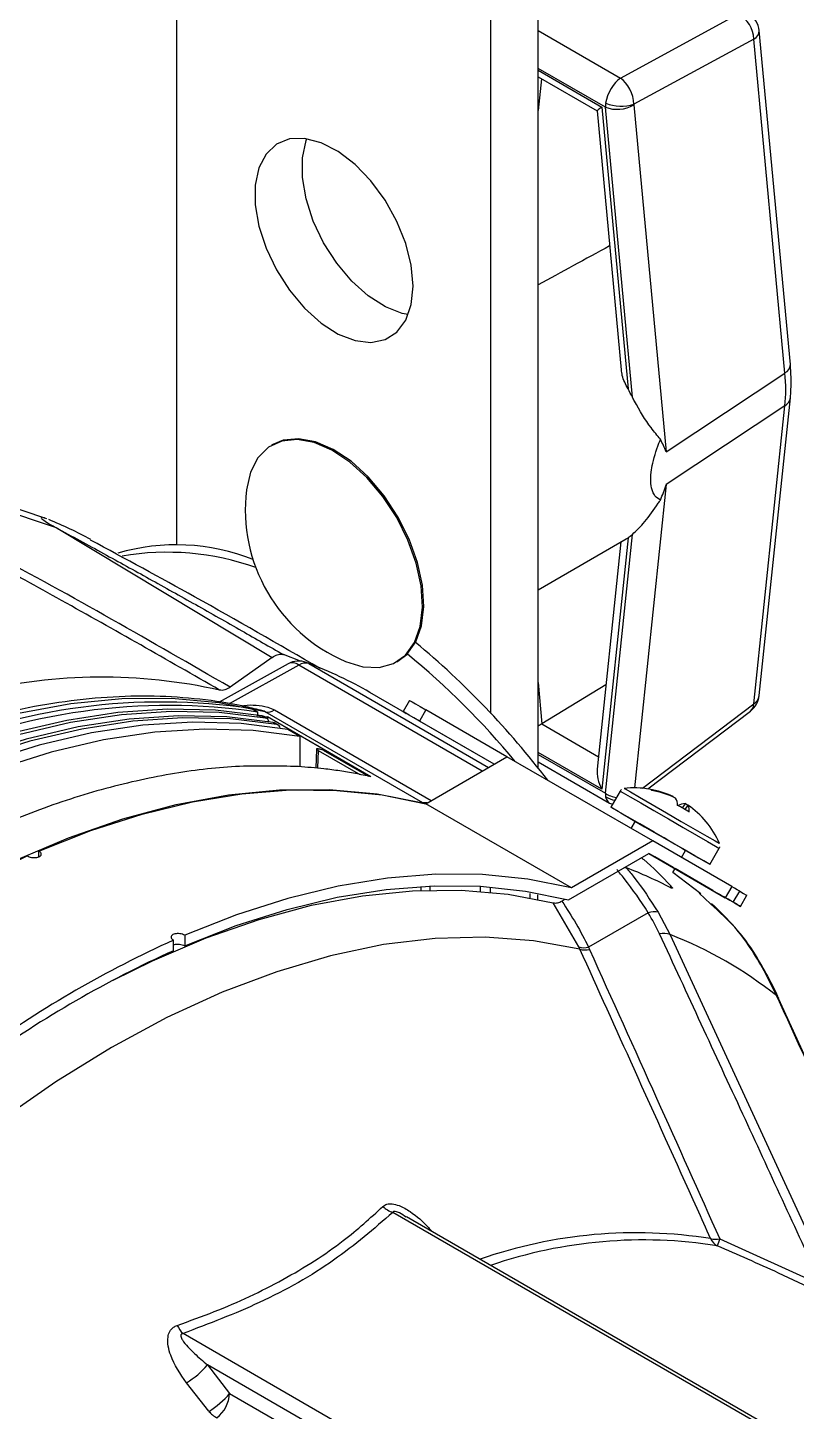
# Model space of a CAD drawing. Extents: x 16.5 to 113.1, y 4.4 to 84.5.
# Drawn here: x 27.273 to 29.437, y 67.534 to 71.426 of the extents above; entities that cross this region are included whole.
import ezdxf

# ---------------------------------------------------------------- set-up
doc = ezdxf.new("R2010")
doc.units = 0
doc.header["$MEASUREMENT"] = 0
doc.layers.add('OBJECT', color=7, linetype='CONTINUOUS')

msp = doc.modelspace()

# ---------------------------------------------------------------- linework, layer by layer
at = {"layer": 'OBJECT'}
for p, q in [((28.7099, 69.3433), (28.7099, 75.0833)), ((28.577, 69.4971), (28.577, 75.0066)), ((27.6931, 69.9713), (27.6931, 74.3576)), ((28.9415, 71.2843), (29.2737, 71.465)), ((28.7099, 71.418), (28.9415, 71.2843)), ((29.3167, 71.3942), (28.9793, 71.2106)), ((29.4044, 70.4546), (29.3167, 71.3942)), ((29.4198, 70.4782), (29.3321, 71.4178)), ((28.8992, 71.2024), (28.7099, 71.3117)), ((28.7099, 71.3061), (28.889, 71.2027)), ((28.7099, 71.2875), (28.8758, 71.1917)), ((28.7192, 71.2821), (28.7099, 71.1933)), ((28.889, 71.2027), (28.963, 70.4099)), ((28.9753, 70.3865), (28.8992, 71.2024)), ((28.9793, 71.2092), (29.0705, 70.2327)), ((28.8758, 71.1918), (28.9438, 70.4633)), ((29.0705, 70.2327), (29.4044, 70.4546)), ((29.332, 69.5469), (29.4197, 70.3852)), ((29.4044, 70.3624), (29.0705, 70.1405)), ((29.3167, 69.5241), (29.4044, 70.3624)), ((27.9635, 70.2534), (27.9599, 70.2514)), ((27.3275, 70.0445), (27.1363, 70.1088)), ((29.0705, 70.1405), (28.9812, 69.2875)), ((27.139, 70.0914), (27.3532, 70.0197)), ((27.3532, 70.0197), (27.9617, 69.6547)), ((28.963, 69.9913), (28.889, 69.2839)), ((28.8992, 69.2724), (28.9753, 70.0005)), ((28.9576, 69.9881), (28.963, 69.9913)), ((28.7099, 69.8449), (28.9577, 69.9879)), ((28.943, 69.9795), (28.8762, 69.3403)), ((27.9617, 69.6547), (27.8432, 69.5706)), ((28.0408, 69.6442), (27.9932, 69.6623)), ((28.0644, 69.6375), (28.0584, 69.6404)), ((28.3119, 69.6417), (28.3154, 69.6437)), ((28.0066, 69.6363), (27.8123, 69.5282)), ((28.0364, 69.633), (27.8407, 69.5236)), ((28.5528, 69.3349), (28.0364, 69.633)), ((28.0644, 69.6375), (28.5707, 69.3452)), ((28.7099, 69.5837), (28.7207, 69.4676)), ((28.9009, 69.577), (28.7207, 69.4676)), ((28.5861, 69.3542), (28.2367, 69.5559)), ((28.348, 69.5332), (28.33, 69.502)), ((29.0035, 69.2864), (29.3167, 69.5241)), ((27.9039, 69.5104), (27.9209, 69.5006)), ((27.9186, 69.491), (27.9482, 69.4869)), ((27.9209, 69.492), (27.9209, 69.5006)), ((27.9429, 69.484), (27.9324, 69.4901)), ((27.9464, 69.4828), (27.9359, 69.4888)), ((28.3859, 69.2452), (27.9422, 69.5014)), ((28.2394, 69.3188), (27.9482, 69.4869)), ((27.9482, 69.4869), (27.9482, 69.4806)), ((27.9677, 69.5066), (28.409, 69.2519)), ((28.3937, 69.5068), (28.3757, 69.4756)), ((28.6222, 69.375), (28.3937, 69.5068)), ((29.019, 69.2846), (29.3076, 69.5036)), ((27.9747, 69.4657), (27.9642, 69.4717)), ((27.9781, 69.4644), (27.9676, 69.4705)), ((28.0395, 69.4321), (28.0056, 69.4517)), ((28.5861, 69.3542), (28.3757, 69.4756)), ((28.72, 69.4672), (28.8798, 69.375)), ((28.0395, 69.4321), (28.0395, 69.3473)), ((28.0864, 69.3968), (28.084, 69.343)), ((28.0909, 69.393), (28.0886, 69.3426)), ((28.0909, 69.393), (28.2037, 69.3281)), ((28.1049, 69.3939), (28.233, 69.3201)), ((28.3936, 69.243), (28.6222, 69.375)), ((29.0323, 69.1382), (28.6222, 69.375)), ((28.889, 69.2839), (28.7099, 69.3873)), ((28.7099, 69.3817), (28.8992, 69.2724)), ((28.7099, 69.3606), (28.9107, 69.2446)), ((28.9406, 69.2785), (28.9145, 69.2332)), ((29.0898, 69.2629), (29.0895, 69.2622)), ((28.3973, 69.2452), (28.3859, 69.2452)), ((28.3859, 69.2449), (28.3859, 69.2452)), ((28.8037, 69.0063), (28.3936, 69.243)), ((28.9109, 69.2449), (28.9193, 69.2415)), ((29.1163, 69.2309), (29.1244, 69.243)), ((29.1314, 69.2389), (29.1228, 69.2271)), ((29.131, 69.2383), (29.1244, 69.243)), ((28.9829, 69.1937), (28.9712, 69.1735)), ((29.0323, 69.1382), (28.8037, 69.0063)), ((29.2547, 69.0098), (29.0323, 69.1382)), ((27.3052, 69.0937), (27.3052, 69.1098)), ((28.7955, 68.9721), (29.0217, 69.1027)), ((29.0217, 69.1027), (29.2367, 68.9786)), ((29.1132, 69.0915), (29.1249, 69.1117)), ((29.1933, 69.0722), (29.2195, 69.1175)), ((28.9581, 69.0626), (28.9529, 69.063)), ((29.0888, 69.0491), (29.0952, 69.0603)), ((29.2012, 68.9991), (29.0952, 69.0603)), ((29.1675, 68.9896), (29.089, 69.0495)), ((28.3804, 68.9993), (28.3806, 69.0104)), ((28.4057, 69.0001), (28.406, 69.0116)), ((28.5476, 68.9964), (28.5479, 69.0105)), ((28.5756, 68.994), (28.5759, 69.0086)), ((28.6874, 68.9757), (28.6874, 68.9899)), ((28.7083, 68.9864), (28.7083, 68.9718)), ((29.0837, 69.0061), (29.0834, 69.0117)), ((29.1947, 68.961), (29.1632, 68.9916)), ((29.2012, 68.9991), (29.2012, 68.9991)), ((29.2334, 68.9805), (29.233, 68.9807)), ((29.2547, 69.0098), (29.2367, 68.9786)), ((29.2592, 68.9656), (29.2772, 68.9968)), ((29.2791, 68.9541), (29.2971, 68.9853)), ((28.8247, 68.84), (28.752, 68.9639)), ((28.785, 68.9738), (28.7769, 68.9692)), ((29.0476, 68.9377), (29.0814, 68.8745)), ((29.02, 68.9363), (28.8516, 68.8391)), ((27.7154, 68.873), (27.7154, 68.8434)), ((29.0814, 68.8745), (29.5498, 67.8593)), ((27.6835, 68.8295), (27.6835, 68.8591)), ((28.8275, 68.8338), (28.8247, 68.84)), ((29.3816, 68.7019), (29.3511, 68.7645)), ((29.7461, 67.9068), (29.3868, 68.6954)), ((31.4296, 66.2868), (28.3007, 68.0931)), ((31.4448, 66.2882), (28.3394, 68.0809)), ((29.2213, 68.0184), (29.5084, 67.8882)), ((30.8394, 65.9461), (27.7106, 67.7524)), ((30.819, 65.9096), (27.7793, 67.6643)), ((27.7793, 67.6643), (27.8418, 67.5839)), ((27.7831, 67.5336), (27.7205, 67.6138)), ((27.8418, 67.5839), (30.8212, 65.8639))]:
    msp.add_line(p, q, dxfattribs=at)
at = {"layer": 'OBJECT', "flags": 128}
for points in [[(28.3578, 70.6993), (28.3526, 70.7576), (28.3372, 70.8192), (28.3124, 70.8812), (28.2792, 70.9407), (28.2394, 70.9949), (28.1946, 71.0413), (28.1471, 71.0778), (28.099, 71.1025), (28.0526, 71.1144), (28.01, 71.113), (27.9733, 71.0981), (27.9442, 71.0707), (27.924, 71.0319), (27.9136, 70.9835), (27.9136, 70.9279), (27.924, 70.8676), (27.9442, 70.8055), (27.9733, 70.7444), (28.01, 70.6872), (28.0526, 70.6366), (28.099, 70.5949), (28.1471, 70.5641), (28.1946, 70.5457), (28.2394, 70.5404), (28.2792, 70.5486), (28.3124, 70.5699), (28.3372, 70.6032), (28.3526, 70.647), (28.3578, 70.6993)], [(28.3443, 70.6189), (28.3276, 70.6224), (28.28, 70.6409), (28.2319, 70.6716), (28.1855, 70.7133), (28.143, 70.7639), (28.1063, 70.8211), (28.0771, 70.8822), (28.0569, 70.9444), (28.0465, 71.0047), (28.0465, 71.0603), (28.0569, 71.1086), (28.0587, 71.1136)], [(28.3119, 70.0482), (28.2729, 70.1075), (28.2282, 70.1602), (28.1798, 70.2041), (28.1296, 70.2375), (28.0797, 70.259), (28.032, 70.2677), (27.9886, 70.2633), (27.9512, 70.2459), (27.9214, 70.2162), (27.9004, 70.1755), (27.889, 70.1257)], [(28.3155, 70.0502), (28.2764, 70.1095), (28.2318, 70.1622), (28.1834, 70.2062), (28.1331, 70.2396), (28.0832, 70.2611), (28.0355, 70.2698), (27.9921, 70.2653), (27.9635, 70.2534)], [(28.1676, 69.6432), (28.2164, 69.6281), (28.2622, 69.626), (28.3028, 69.637), (28.3365, 69.6606), (28.3621, 69.696), (28.3784, 69.7416), (28.3847, 69.7956), (28.3809, 69.8558), (28.3671, 69.9197), (28.3437, 69.9847), (28.3119, 70.0482)], [(28.3154, 69.6437), (28.3401, 69.6627), (28.3656, 69.698), (28.3819, 69.7437), (28.3883, 69.7977), (28.3845, 69.8579), (28.3706, 69.9218), (28.3473, 69.9868), (28.3155, 70.0502)], [(27.9422, 69.5014), (27.8128, 69.5267), (27.6781, 69.5388), (27.5385, 69.5378), (27.3947, 69.5237), (27.2474, 69.4964), (27.0971, 69.4562), (27.0114, 69.428)], [(28.348, 69.5332), (28.3496, 69.5323), (28.3552, 69.5291), (28.3647, 69.5236), (28.3777, 69.5161), (28.3937, 69.5068)], [(27.9324, 69.4901), (27.8018, 69.5058), (27.6665, 69.5089), (27.527, 69.4994), (27.3838, 69.4774), (27.2375, 69.4429), (27.0888, 69.3962), (26.9382, 69.3373), (26.7864, 69.2665), (26.6339, 69.1841), (26.4815, 69.0905), (26.3297, 68.986), (26.1791, 68.871), (26.0303, 68.7461), (25.8841, 68.6117), (25.7409, 68.4683), (25.6013, 68.3167), (25.466, 68.1573), (25.3355, 67.9909)], [(27.9429, 69.484), (27.8124, 69.4997), (27.6771, 69.5028), (27.5375, 69.4933), (27.3943, 69.4713), (27.248, 69.4369), (27.0993, 69.3901), (26.9487, 69.3312), (26.7969, 69.2604), (26.6445, 69.178), (26.492, 69.0844), (26.3402, 68.9799), (26.1896, 68.8649), (26.0409, 68.74), (25.8946, 68.6056), (25.7514, 68.4623), (25.6119, 68.3106), (25.4765, 68.1512), (25.346, 67.9848)], [(27.9642, 69.4717), (27.8336, 69.4874), (27.6983, 69.4906), (27.5587, 69.4811), (27.4155, 69.4591), (27.2693, 69.4246), (27.1205, 69.3778), (26.97, 69.3189), (26.8181, 69.2481), (26.6657, 69.1658), (26.5132, 69.0721), (26.3614, 68.9676), (26.2108, 68.8527), (26.0621, 68.7277), (25.9158, 68.5933), (25.7726, 68.45), (25.6331, 68.2984), (25.4978, 68.139), (25.3672, 67.9726)], [(27.9747, 69.4657), (27.8441, 69.4813), (27.7088, 69.4845), (27.5693, 69.475), (27.4261, 69.453), (27.2798, 69.4185), (27.1311, 69.3718), (26.9805, 69.3129), (26.8287, 69.2421), (26.6762, 69.1597), (26.5238, 69.0661), (26.3719, 68.9615), (26.2214, 68.8466), (26.0726, 68.7217), (25.9264, 68.5872), (25.7832, 68.4439), (25.6436, 68.2923), (25.5083, 68.1329), (25.3777, 67.9665)], [(27.9324, 69.4901), (27.9345, 69.4895), (27.9359, 69.4888)], [(28.3757, 69.4756), (28.3597, 69.4849), (28.3467, 69.4924), (28.3372, 69.4979), (28.3316, 69.5012), (28.33, 69.502), (28.3327, 69.5005), (28.339, 69.4968)], [(28.0056, 69.4517), (27.8743, 69.4684), (27.7381, 69.4724), (27.5976, 69.4635), (27.4534, 69.4419), (27.306, 69.4076), (27.1561, 69.3608), (27.0042, 69.3017), (26.8512, 69.2305), (26.6974, 69.1474), (26.5437, 69.053), (26.3906, 68.9474), (26.2388, 68.8313), (26.0889, 68.705), (25.9415, 68.5692), (25.7973, 68.4242), (25.6568, 68.2709), (25.5206, 68.1097), (25.3893, 67.9414)], [(28.0395, 69.4321), (27.9082, 69.4488), (27.772, 69.4528), (27.6315, 69.4439), (27.4873, 69.4223), (27.3399, 69.3881), (27.19, 69.3412), (27.0382, 69.2821), (26.8851, 69.2109), (26.7314, 69.1278), (26.5776, 69.0334), (26.4246, 68.9279), (26.2727, 68.8117), (26.1228, 68.6854), (25.9754, 68.5496), (25.8312, 68.4046), (25.6907, 68.2513), (25.5545, 68.0901), (25.4232, 67.9218)], [(27.9642, 69.4717), (27.9663, 69.4712), (27.9676, 69.4705)], [(25.6155, 67.6459), (25.7449, 67.8205), (25.8796, 67.9883), (26.0192, 68.1484), (26.163, 68.3002), (26.3103, 68.4431), (26.4607, 68.5765), (26.6133, 68.6997), (26.7676, 68.8123), (26.9229, 68.9137), (27.0786, 69.0035), (27.2339, 69.0814), (27.3882, 69.147), (27.5408, 69.2001), (27.6911, 69.2403), (27.8385, 69.2675), (27.9823, 69.2817), (28.1218, 69.2826), (28.2566, 69.2705), (28.3859, 69.2452)], [(27.3052, 69.1098), (27.4511, 69.1673), (27.5953, 69.2134), (27.7372, 69.2478), (27.8762, 69.2706), (28.0119, 69.2815), (28.1437, 69.2805), (28.2711, 69.2677), (28.3936, 69.243)], [(28.9406, 69.2785), (28.9408, 69.2784), (28.9491, 69.2737), (28.969, 69.2622), (28.9988, 69.245), (29.0358, 69.2236), (29.0767, 69.2), (29.1179, 69.1762), (29.1558, 69.1543), (29.1869, 69.1363), (29.2086, 69.1238), (29.2188, 69.1179), (29.2195, 69.1175)], [(28.952, 69.2859), (28.9547, 69.2844), (28.9694, 69.2759), (28.9955, 69.2609), (29.0304, 69.2407), (29.0709, 69.2173), (29.1128, 69.1931), (29.1521, 69.1704), (29.185, 69.1515), (29.2081, 69.1381), (29.2194, 69.1316), (29.2202, 69.1311)], [(29.0434, 69.1588), (29.0365, 69.1628), (28.9965, 69.1859), (28.9616, 69.206), (28.9349, 69.2214), (28.9188, 69.2307), (28.9147, 69.2331), (28.9229, 69.2283), (28.9428, 69.2169), (28.9726, 69.1997), (29.0096, 69.1783), (29.0505, 69.1547), (29.0918, 69.1309), (29.1296, 69.109), (29.1608, 69.091), (29.1824, 69.0785), (29.1927, 69.0726), (29.1906, 69.0738), (29.1906, 69.0738)], [(28.9829, 69.1937), (28.9843, 69.1929), (28.995, 69.1867), (29.0147, 69.1754), (29.0403, 69.1606), (29.068, 69.1446), (29.0936, 69.1298), (29.1131, 69.1185), (29.1236, 69.1125), (29.1249, 69.1117)], [(29.1906, 69.0738), (29.1763, 69.082), (29.1512, 69.0965), (29.1174, 69.116), (29.078, 69.1388), (29.0645, 69.1466)], [(29.0952, 69.0603), (29.104, 69.0552), (29.1032, 69.0557), (29.0903, 69.0631), (29.0674, 69.0763), (29.0379, 69.0934), (29.0217, 69.1027)], [(28.8037, 69.0063), (28.6812, 69.0309), (28.5538, 69.0437), (28.4221, 69.0447), (28.2864, 69.0338), (28.1473, 69.0111), (28.0054, 68.9766), (27.8613, 68.9305), (27.7154, 68.873)], [(27.5136, 68.7467), (27.6247, 68.8013), (27.7756, 68.8655), (27.9249, 68.9175), (28.0719, 68.9571), (28.2161, 68.984), (28.3568, 68.9982), (28.4934, 68.9995), (28.6253, 68.9881), (28.752, 68.9639)], [(27.7154, 68.8434), (27.8603, 68.9003), (28.0034, 68.9457), (28.1443, 68.9796), (28.2824, 69.0017), (28.417, 69.012), (28.5477, 69.0105), (28.6741, 68.9972), (28.7955, 68.9721)], [(29.2012, 68.9991), (29.1981, 69.0009), (29.1979, 69.001), (29.2006, 68.9994), (29.2058, 68.9964), (29.2128, 68.9924), (29.2204, 68.988), (29.2275, 68.9839), (29.233, 68.9807)], [(29.2592, 68.9656), (29.2523, 68.9696), (29.2447, 68.974), (29.2376, 68.9781), (29.2321, 68.9813), (29.229, 68.9831), (29.2288, 68.9832), (29.2315, 68.9816), (29.2367, 68.9786)], [(29.2334, 68.9805), (29.2494, 68.9713), (29.2624, 68.9637), (29.2719, 68.9583), (29.2776, 68.955), (29.2791, 68.9541), (29.2764, 68.9557), (29.2697, 68.9595), (29.2592, 68.9656)], [(29.2772, 68.9968), (29.2703, 69.0008), (29.2627, 69.0052), (29.2556, 69.0093), (29.2547, 69.0098)], [(29.2772, 68.9968), (29.2877, 68.9907), (29.2944, 68.9868), (29.2971, 68.9853), (29.2971, 68.9853)], [(28.8275, 68.8338), (28.6971, 68.8576), (28.5611, 68.8676), (28.4201, 68.8639), (28.2749, 68.8464), (28.1261, 68.8152), (27.9744, 68.7704), (27.8206, 68.7123), (27.6652, 68.6411), (27.5092, 68.5572), (27.3531, 68.4609), (27.1978, 68.3528), (27.0439, 68.2332), (26.8922, 68.1029), (26.7434, 67.9623), (26.5982, 67.8121), (26.4573, 67.6532), (26.3213, 67.4861), (26.1908, 67.3116)]]:
    msp.add_lwpolyline(points, dxfattribs=at)
at = {"layer": 'OBJECT'}
for centre, radius, start, end in [((29.2302, 71.3901), 0.0867, 2.7369, 59.8423), ((29.2698, 71.4119), 0.0625, 5.333, 60.0027), ((29.3061, 71.4179), 0.026, 294.2221, 359.6148), ((28.9321, 71.2898), 0.0934, 249.3751, 300.3753), ((28.9439, 71.3299), 0.1245, 249.3607, 286.5521), ((29.3938, 70.4784), 0.026, 294.2226, 359.614), ((28.3972, 70.0973), 0.6464, 26.5711, 28.915), ((29.3884, 70.3897), 0.0317, 300.4889, 351.8292), ((28.3511, 70.0708), 0.4653, 173.2215, 246.7731), ((26.8906, 68.9579), 1.171, 61.3895, 67.8024), ((28.8934, 70.0973), 0.1268, 303.2754, 310.2183), ((27.6915, 69.3896), 0.5817, 68.186, 106.442), ((27.6651, 69.1968), 0.7535, 70.5981, 99.5996), ((26.8324, 67.8553), 2.3957, 37.3524, 50.2358), ((28.0364, 69.5824), 0.062, 69.267, 119.1597), ((28.0182, 69.6085), 0.0306, 53.488, 112.873), ((28.0552, 69.6055), 0.0333, 74.0154, 124.2943), ((26.9823, 67.998), 2.1505, 39.3477, 50.791), ((27.4835, 68.0888), 1.5101, 77.3693, 103.5828), ((27.6473, 68.5344), 1.1794, 60.0189, 69.2913), ((27.6512, 67.8081), 1.721, 81.5565, 113.7095), ((29.2698, 69.5534), 0.0625, 307.2002, 354.0272), ((29.2914, 69.5231), 0.0254, 309.8639, 2.2971), ((29.3007, 69.5514), 0.0317, 300.4904, 351.793), ((27.668, 67.7912), 1.728, 81.5849, 114.2163), ((27.9484, 69.5359), 0.0351, 259.8176, 303.4206), ((27.9405, 69.4725), 0.0118, 6.2051, 77.8002), ((27.9722, 69.4541), 0.0118, 6.2051, 77.8002), ((28.9409, 69.3346), 0.0749, 236.0989, 261.7759), ((28.9333, 69.3129), 0.0603, 236.5002, 263.0083), ((28.9802, 69.0251), 0.2624, 80.5142, 96.1668), ((28.9819, 69.0365), 0.2508, 64.5169, 80.4964), ((29.0205, 69.2714), 0.0128, 42.7923, 77.2468), ((28.9866, 69.0274), 0.2564, 64.5402, 80.2857), ((29.0667, 69.2397), 0.0357, 357.7094, 32.564), ((28.9657, 68.9642), 0.3063, 56.5086, 63.4898), ((29.1228, 69.2073), 0.0358, 87.4645, 122.2963), ((29.1074, 69.2248), 0.0279, 349.1256, 30.3639), ((28.9893, 69.0323), 0.2508, 39.502, 55.4817), ((28.9802, 69.0251), 0.2624, 23.8332, 39.4846), ((28.5781, 66.2193), 3.1586, 114.3975, 125.5971), ((28.5437, 67.9733), 1.1655, 62.4197, 69.1688), ((29.0362, 68.8883), 0.0507, 76.9721, 108.6342), ((29.063, 68.8227), 0.055, 70.4716, 101.591), ((28.6781, 67.8254), 1.124, 51.2502, 68.974), ((28.9883, 65.9825), 3.1586, 114.3975, 125.5971), ((28.9712, 65.9825), 3.1246, 114.3364, 125.6582), ((28.8401, 68.8965), 0.0586, 254.7597, 281.3144), ((28.8439, 68.8905), 0.0591, 253.9559, 280.4931), ((29.336, 68.7467), 0.0233, 27.8973, 49.7434), ((29.3715, 68.6881), 0.0171, 25.3669, 53.6851), ((28.3276, 68.1679), 0.0796, 226.9463, 250.2254), ((28.9863, 66.7028), 1.3331, 80.9782, 109.2612), ((29.0057, 66.6902), 1.3255, 80.9583, 108.9089), ((29.2391, 68.0412), 0.0489, 206.46, 239.1151), ((29.2106, 68.0783), 0.0608, 255.4103, 280.1269), ((29.4973, 67.9021), 0.2995, 157.1476, 161.0741), ((27.7749, 67.8156), 0.0902, 206.4628, 224.522), ((27.5984, 67.8158), 0.236, 301.1478, 320.0637), ((27.6608, 67.7356), 0.2362, 301.1836, 320.0387), ((27.7444, 67.5905), 0.0976, 309.1587, 356.1231), ((27.8597, 67.6043), 0.1043, 222.7317, 239.0696)]:
    msp.add_arc(centre, radius, start, end, dxfattribs=at)
for centre, major_axis, ratio, start_param, end_param in [((28.9376, 71.2312), (0.0264, 0.0568), 0.494733, 0.654186, 2.106125), ((28.9376, 71.2312), (-0.0242, 0.0579), 0.586383, 4.118914, 5.570853), ((28.9279, 71.2251), (0.0521, 0.0334), 0.049063, 2.381469, 3.116237), ((28.943, 71.2281), (0.0302, 0.0547), 0.580255, 2.138818, 2.344941), ((28.9843, 71.2125), (0.00266, 0.00708), 0.592096, 2.05235, 2.258474), ((31.2944, 71.7699), (4.0542, 2.011), 0.053878, 2.172204, 2.235026), ((29.0494, 70.6099), (-0.2542, 0.4311), 0.582405, 3.807567, 4.033905), ((28.6888, 69.4444), (0.0521, 0.0334), 0.049063, 0.897939, 1.12299), ((28.6844, 69.492), (0.0548, 0.0042), 0.631769, 5.369896, 5.387349), ((28.9279, 69.3064), (-0.0335, 0.0656), 0.609076, 0.753595, 1.602518), ((28.943, 69.2982), (0.0315, 0.054), 0.564605, 2.358615, 2.564739), ((28.9376, 69.3013), (0.0254, 0.0574), 0.506157, 2.507893, 3.086563)]:
    msp.add_ellipse(centre, major_axis=major_axis, ratio=ratio, start_param=start_param, end_param=end_param, dxfattribs=at)
for points, knots in [([(28.963, 70.4099), (28.9564, 70.4224), (28.9472, 70.4401), (28.9449, 70.4582), (28.9443, 70.4634)], [0, 0, 0, 0, 0.711482, 1, 1, 1, 1]), ([(29.4197, 70.3852), (29.4204, 70.3927), (29.4231, 70.4225), (29.4212, 70.4544), (29.4198, 70.4782)], [0, 0, 0, 0, 0.251372, 1, 1, 1, 1]), ([(29.0543, 70.2683), (29.0455, 70.2787), (29.0205, 70.3085), (28.9932, 70.3518), (28.9772, 70.3829), (28.9753, 70.3865)], [0, 0, 0, 0, 0.324577, 0.922742, 1, 1, 1, 1]), ([(29.0543, 70.0972), (29.0487, 70.1005), (29.0402, 70.1057), (29.031, 70.1217), (29.0259, 70.1428), (29.0269, 70.172), (29.0344, 70.2136), (29.045, 70.2454), (29.0538, 70.2672), (29.0543, 70.2683)], [0, 0, 0, 0, 0.190457, 0.293194, 0.446602, 0.600717, 0.707922, 0.98553, 1, 1, 1, 1]), ([(29.0705, 70.2327), (29.0704, 70.2329), (29.0656, 70.2445), (29.0599, 70.2565), (29.0543, 70.2683)], [0, 0, 0, 0, 0.017275, 1, 1, 1, 1]), ([(29.0543, 70.0972), (29.0599, 70.1112), (29.0656, 70.1254), (29.0704, 70.1402), (29.0705, 70.1405)], [0, 0, 0, 0, 0.98272, 1, 1, 1, 1]), ([(28.9753, 70.0005), (28.987, 70.0115), (29.0108, 70.034), (29.0365, 70.0721), (29.0522, 70.0943), (29.0543, 70.0972)], [0, 0, 0, 0, 0.454626, 0.927986, 1, 1, 1, 1]), ([(27.323, 70.0457), (27.3207, 70.0465), (27.3123, 70.0496), (27.3095, 70.0483), (27.3164, 70.0417), (27.3332, 70.0309), (27.3476, 70.0229), (27.3532, 70.0197)], [0, 0, 0, 0, 0.099604, 0.349779, 0.610366, 0.848721, 1, 1, 1, 1]), ([(27.3532, 70.0197), (27.3979, 69.9954), (27.4857, 69.9477), (27.6168, 69.8753), (27.7465, 69.8029), (27.8726, 69.7317), (27.9542, 69.6847), (27.9932, 69.6623)], [0, 0, 0, 0, 0.206023, 0.404822, 0.608638, 0.812834, 1, 1, 1, 1]), ([(27.8432, 69.5706), (27.6213, 69.6986), (27.3953, 69.829), (27.1646, 69.9513), (27.1603, 69.9536)], [0, 0, 0, 0, 0.981179, 1, 1, 1, 1]), ([(28.0965, 69.6234), (27.9791, 69.6912), (27.7654, 69.8146), (27.5483, 69.9318), (27.4505, 69.9846)], [0, 0, 0, 0, 0.549415, 1, 1, 1, 1]), ([(27.8137, 69.5624), (27.7397, 69.6049), (27.5917, 69.6899), (27.3752, 69.8116), (27.2324, 69.8902), (27.1643, 69.9276)], [0, 0, 0, 0, 0.343508, 0.686995, 1, 1, 1, 1]), ([(27.9617, 69.6547), (27.9665, 69.6576), (27.9761, 69.6632), (27.9867, 69.6642), (27.9919, 69.6627), (27.9932, 69.6623)], [0, 0, 0, 0, 0.425021, 0.850044, 1, 1, 1, 1]), ([(27.8432, 69.5706), (27.8404, 69.5689), (27.833, 69.5641), (27.8226, 69.5611), (27.8161, 69.5621), (27.8137, 69.5624)], [0, 0, 0, 0, 0.263886, 0.723096, 1, 1, 1, 1]), ([(27.9288, 69.506), (27.9132, 69.5098), (27.8576, 69.5235), (27.7585, 69.5385), (27.6302, 69.5471), (27.4978, 69.5439), (27.3619, 69.5292), (27.2261, 69.5045), (27.1347, 69.479), (27.0905, 69.4666)], [0, 0, 0, 0, 0.061321, 0.218505, 0.375996, 0.533956, 0.692368, 0.851177, 1, 1, 1, 1]), ([(27.8762, 69.518), (27.8784, 69.5185), (27.891, 69.5214), (27.9166, 69.5203), (27.9468, 69.5166), (27.9617, 69.5095), (27.9677, 69.5066)], [0, 0, 0, 0, 0.070253, 0.41493, 0.762422, 1, 1, 1, 1]), ([(27.9422, 69.5014), (27.9401, 69.5025), (27.9361, 69.5045), (27.9311, 69.5057), (27.9288, 69.5062)], [0, 0, 0, 0, 0.534098, 1, 1, 1, 1]), ([(28.0907, 69.397), (28.0894, 69.3972), (28.0869, 69.3976), (28.0861, 69.3969), (28.0872, 69.3954), (28.0891, 69.3941), (28.0906, 69.3932), (28.0909, 69.393)], [0, 0, 0, 0, 0.29148, 0.560989, 0.754894, 0.949735, 1, 1, 1, 1]), ([(28.1049, 69.3939), (28.1028, 69.3943), (28.0987, 69.3953), (28.0939, 69.3963), (28.0913, 69.3969), (28.0907, 69.397)], [0, 0, 0, 0, 0.44189, 0.883774, 1, 1, 1, 1]), ([(28.0353, 69.3473), (27.9769, 69.3488), (27.86, 69.3517), (27.6742, 69.3291), (27.4814, 69.2859), (27.2843, 69.2207), (27.0862, 69.1353), (26.8868, 69.0301), (26.6855, 68.9041), (26.4861, 68.7595), (26.2919, 68.5993), (26.1024, 68.4234), (25.9161, 68.2316), (25.7969, 68.091), (25.7373, 68.0207)], [0, 0, 0, 0, 0.082347, 0.164694, 0.249433, 0.334172, 0.416519, 0.498866, 0.583605, 0.668344, 0.750089, 0.831834, 0.915917, 1, 1, 1, 1]), ([(28.2394, 69.3188), (28.2249, 69.3219), (28.196, 69.328), (28.1517, 69.3353), (28.0985, 69.3425), (28.0593, 69.3455), (28.0353, 69.3473)], [0, 0, 0, 0, 0.218765, 0.43753, 0.656295, 1, 1, 1, 1]), ([(28.2037, 69.3281), (28.2047, 69.3275), (28.2065, 69.3264), (28.2072, 69.3257), (28.2076, 69.3253)], [0, 0, 0, 0, 0.5492243, 1, 1, 1, 1]), ([(28.9446, 69.2827), (28.9439, 69.2823), (28.9423, 69.2812), (28.9414, 69.2795), (28.9409, 69.2785)], [0, 0, 0, 0, 0.438598, 1, 1, 1, 1]), ([(27.2734, 69.0959), (27.2747, 69.0952), (27.2779, 69.0935), (27.2844, 69.0918), (27.292, 69.0911), (27.2994, 69.0917), (27.3056, 69.0936), (27.3101, 69.0965), (27.3122, 69.1001), (27.3116, 69.104), (27.309, 69.1074), (27.3063, 69.1091), (27.3052, 69.1098)], [0, 0, 0, 0, 0.073488, 0.179791, 0.286365, 0.393528, 0.501387, 0.609762, 0.718227, 0.826269, 0.933534, 1, 1, 1, 1]), ([(29.2193, 69.1177), (29.22, 69.1187), (29.2209, 69.12), (29.221, 69.1215), (29.221, 69.1218)], [0, 0, 0, 0, 0.763735, 1, 1, 1, 1]), ([(29.02, 68.9363), (29.02, 68.9363), (28.9987, 68.9691), (28.9699, 69.0116), (28.9383, 69.0495), (28.9311, 69.0581)], [0, 0, 0, 0, 0.000015, 0.773396, 1, 1, 1, 1]), ([(28.9581, 69.0626), (28.9654, 69.0538), (28.9975, 69.0151), (29.0257, 68.9715), (29.0476, 68.9377)], [0, 0, 0, 0, 0.22451, 1, 1, 1, 1]), ([(29.0008, 69.0906), (29.0029, 69.089), (29.0314, 69.0662), (29.0584, 69.0379), (29.0834, 69.0117)], [0, 0, 0, 0, 0.073864, 1, 1, 1, 1]), ([(29.0834, 69.0117), (29.0842, 69.0109), (29.0857, 69.0092), (29.0872, 69.0072), (29.0878, 69.0058), (29.0876, 69.0049), (29.0861, 69.0049), (29.0843, 69.0058), (29.0833, 69.0063)], [0, 0, 0, 0, 0.139974, 0.280619, 0.412116, 0.549234, 0.769118, 1, 1, 1, 1]), ([(28.752, 68.9639), (28.7562, 68.9635), (28.7639, 68.9627), (28.7728, 68.9672), (28.7769, 68.9692)], [0, 0, 0, 0, 0.540768, 1, 1, 1, 1]), ([(28.7769, 68.9692), (28.8039, 68.9266), (28.8309, 68.8839), (28.8516, 68.8391), (28.8516, 68.8391)], [0, 0, 0, 0, 0.999987, 1, 1, 1, 1]), ([(29.3511, 68.7645), (29.3255, 68.8085), (29.2831, 68.8817), (29.2199, 68.9384), (29.1947, 68.961)], [0, 0, 0, 0, 0.601075, 1, 1, 1, 1]), ([(29.3563, 68.7574), (29.345, 68.7778), (29.3182, 68.8263), (29.266, 68.8962), (29.2206, 68.9407), (29.1982, 68.9626)], [0, 0, 0, 0, 0.269103, 0.640035, 1, 1, 1, 1]), ([(29.0519, 68.8765), (29.0417, 68.8965), (29.0315, 68.9164), (29.02, 68.9363), (29.02, 68.9363)], [0, 0, 0, 0, 0.99997, 1, 1, 1, 1]), ([(27.7154, 68.873), (27.7134, 68.874), (27.7095, 68.8759), (27.7021, 68.8775), (27.6944, 68.8778), (27.6873, 68.8769), (27.6816, 68.8747), (27.6778, 68.8715), (27.6765, 68.8676), (27.6779, 68.8637), (27.6808, 68.8608), (27.683, 68.8594), (27.6835, 68.8591)], [0, 0, 0, 0, 0.1063618, 0.2127134, 0.3194557, 0.426997, 0.5352335, 0.6437512, 0.7520407, 0.8597217, 0.9667095, 1, 1, 1, 1]), ([(29.5084, 67.8882), (29.4343, 68.0486), (29.2819, 68.3782), (29.13, 68.7075), (29.0519, 68.8765)], [0, 0, 0, 0, 0.486656, 1, 1, 1, 1]), ([(27.6835, 68.8457), (27.6836, 68.8457), (27.6851, 68.8467), (27.6898, 68.8477), (27.6971, 68.8483), (27.7048, 68.8474), (27.7111, 68.8456), (27.7142, 68.844), (27.7154, 68.8434)], [0, 0, 0, 0, 0.0034618, 0.2200893, 0.4368994, 0.6528441, 0.8672115, 1, 1, 1, 1]), ([(29.1953, 68.0194), (29.1826, 68.0478), (29.1109, 68.2069), (28.9884, 68.4784), (28.8784, 68.7214), (28.8275, 68.8338)], [0, 0, 0, 0, 0.104198, 0.585846, 1, 1, 1, 1]), ([(28.8516, 68.8391), (28.8516, 68.8391), (28.8527, 68.8369), (28.8536, 68.8347), (28.8546, 68.8325)], [0, 0, 0, 0, 0.000279, 1, 1, 1, 1]), ([(28.8546, 68.8325), (28.9176, 68.6931), (29.0401, 68.4219), (29.162, 68.1504), (29.2213, 68.0184)], [0, 0, 0, 0, 0.514049, 1, 1, 1, 1]), ([(29.3869, 68.6952), (29.3852, 68.6992), (29.3754, 68.7212), (29.365, 68.7408), (29.3565, 68.7567)], [0, 0, 0, 0, 0.18235, 1, 1, 1, 1]), ([(29.7434, 67.9083), (29.7044, 67.994), (29.5841, 68.2585), (29.4633, 68.5231), (29.3816, 68.7019)], [0, 0, 0, 0, 0.323955, 1, 1, 1, 1]), ([(27.6941, 67.7754), (27.7293, 67.788), (27.8348, 67.8256), (27.9971, 67.9025), (28.1558, 68.0032), (28.2375, 68.0772), (28.2733, 68.1098)], [0, 0, 0, 0, 0.149978, 0.450605, 0.7586588, 1, 1, 1, 1]), ([(28.3007, 68.0931), (28.2479, 68.0472), (28.1407, 67.9541), (27.9387, 67.8392), (27.7837, 67.7802), (27.7106, 67.7524)], [0, 0, 0, 0, 0.339274, 0.688484, 1, 1, 1, 1]), ([(28.2733, 68.1098), (28.2768, 68.1123), (28.2837, 68.1173), (28.3001, 68.118), (28.3229, 68.1118), (28.3592, 68.0908), (28.39, 68.0641), (28.408, 68.0432), (28.4115, 68.0393)], [0, 0, 0, 0, 0.099, 0.197937, 0.32287, 0.5267, 0.909915, 1, 1, 1, 1]), ([(28.3387, 68.0798), (28.3326, 68.0841), (28.325, 68.0893), (28.314, 68.0938), (28.3092, 68.0953), (28.3055, 68.0958), (28.3032, 68.0956), (28.3016, 68.0948), (28.3009, 68.0938), (28.3008, 68.0932), (28.3007, 68.0931)], [0, 0, 0, 0, 0.509234, 0.632649, 0.769191, 0.823995, 0.879349, 0.928946, 0.981684, 1, 1, 1, 1]), ([(29.4987, 67.8696), (29.4614, 67.8874), (29.3673, 67.9323), (29.2717, 67.974), (29.214, 67.9993)], [0, 0, 0, 0, 0.396331, 1, 1, 1, 1]), ([(27.7205, 67.6138), (27.7031, 67.6389), (27.6805, 67.6717), (27.6681, 67.7168), (27.6668, 67.7399), (27.6723, 67.7584), (27.6818, 67.7701), (27.6905, 67.7739), (27.6941, 67.7754)], [0, 0, 0, 0, 0.463203, 0.605761, 0.74907, 0.841779, 0.935306, 1, 1, 1, 1]), ([(27.7106, 67.7524), (27.7097, 67.7523), (27.7082, 67.7521), (27.7062, 67.7511), (27.7049, 67.7498), (27.7041, 67.7475), (27.7045, 67.7422), (27.7147, 67.7234), (27.741, 67.6967), (27.7669, 67.6748), (27.7793, 67.6643)], [0, 0, 0, 0, 0.018435, 0.032623, 0.046847, 0.06494, 0.096407, 0.193734, 0.61436, 1, 1, 1, 1])]:
    msp.add_open_spline(points, degree=3, knots=knots, dxfattribs=at)

doc.saveas('drawing.dxf')
